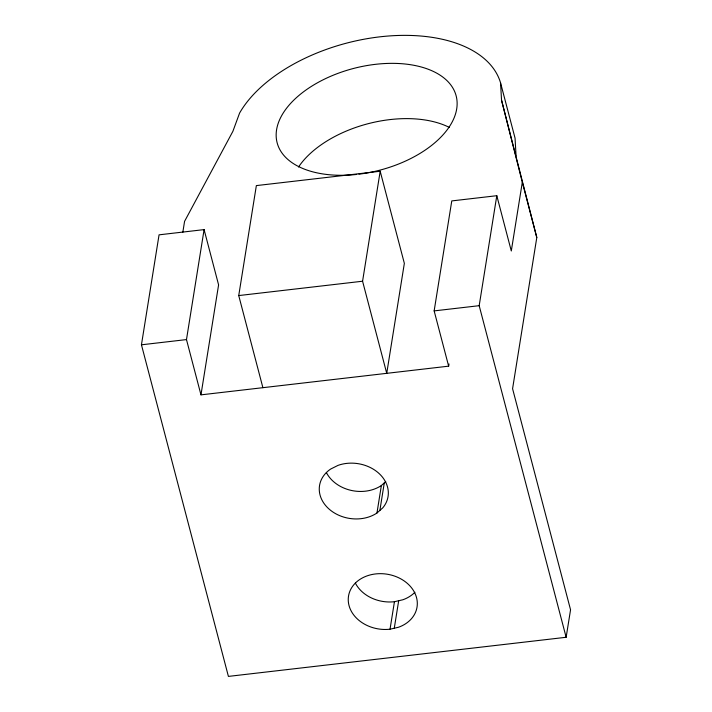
<?xml version="1.0" encoding="UTF-8"?>
<svg xmlns="http://www.w3.org/2000/svg" width="712" height="712" viewBox="0 0 712 712"><rect width="100%" height="100%" fill="white"/><g stroke="black" fill="none" stroke-linecap="round" stroke-linejoin="round"><path stroke-width="1.07" d="M182.824 232.272L184.568 221.361L232.886 131.328L239.579 113.092A138.796 78.792 -14.7 0 1 379.861 36.837A138.796 78.792 -14.7 0 1 500.554 82.859L501.542 100.196L536.795 237.505L512.578 388.716L570.552 609.784L566.147 637.276L228.41 676.4L141.448 344.804L159.061 234.835L204.095 229.611L218.593 284.88L200.971 394.857L448.649 366.164L448.996 363.983M200.971 394.857L186.482 339.588L204.095 229.611M262.897 387.684L238.734 295.569L256.356 185.601L380.19 171.254L404.345 263.36L386.732 373.337L362.577 281.222L380.19 171.254M376.959 513.014L382.807 507.807A34.701 27.715 9.1 0 0 379.425 473.836A34.701 27.715 9.1 0 0 338.058 465.363L330.635 469.066A34.701 27.715 9.1 0 0 328.17 508.243A34.701 27.715 9.1 0 0 376.959 513.014L381.365 485.522L385.744 481.615M379.879 510.415L384.284 482.923M448.649 366.164L434.151 310.895L451.773 200.917L496.798 195.702L511.296 250.971L522.305 182.236L501.542 100.196M390.034 629.203A34.701 27.715 9.1 0 1 349.111 593.434A34.701 27.715 9.1 0 1 403.998 580.814A34.701 27.715 9.1 0 1 398.524 627.245L390.034 629.203L394.439 601.711L402.93 599.753A34.701 27.715 9.1 0 0 414.909 592.268M394.279 628.224L398.684 600.732M566.147 637.276L479.185 305.679L496.798 195.702M238.734 295.569L362.577 281.222M141.448 344.804L186.482 339.588M434.151 310.895L479.185 305.679M500.554 82.859L515.052 138.119L516.04 155.465M522.305 182.236L536.795 237.505M394.439 601.711A34.701 27.715 9.1 0 1 355.359 583.066M381.365 485.522A34.701 27.715 9.1 0 1 326.372 472.537M356.73 174.431A92.533 52.528 -14.7 0 1 293.282 100.632A92.533 52.528 -14.7 0 1 448.907 82.636A92.533 52.528 -14.7 0 1 358.901 174.182M298.533 167.017A92.533 52.528 -14.7 0 1 449.263 127.386"/></g></svg>
